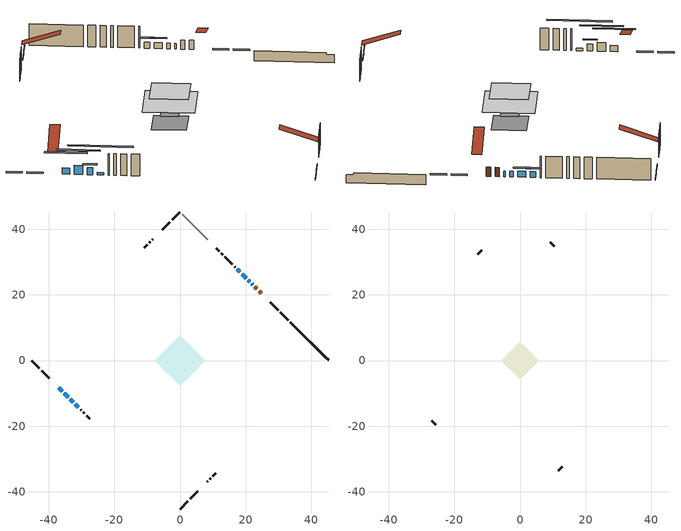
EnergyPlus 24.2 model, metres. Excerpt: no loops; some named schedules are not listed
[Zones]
conditioned space
 floor outside (Floor1 construction): -2.64,0 0,2.64 2.64,0 0,-2.64 z0.31
 floor adiabatic (AdiabaticFloorConstruction): -7.7,0 0,7.7 7.7,0 0,-7.7 z2.75
 floor foundation (Slab1 construction): -5.12,0 0,5.12 5.12,0 0,-5.12 z-1.98
 wall outside (RimJoist1 construction): 0,-45.24 2.39,-42.85 / -45.24,0 -42.85,-2.39 / 0,45.24 -2.39,42.85 / 32.92,12.33 30.53,14.72 z0.31:0.61
 wall outside (RimJoist2 construction): 3.05,-42.19 5.44,-39.8 / -42.19,-3.05 -39.8,-5.44 / -3.05,42.19 -5.44,39.8 / 29.87,15.37 27.48,17.76 z0.31:0.61
 wall outside (AdiabaticWallConstruction 1): 24.69,20.56 24.07,21.17 z0.31:2.34
 wall outside (AdiabaticWallConstruction): 22.18,23.06 21.9,23.34 / 21.24,24 20.77,24.47 z0.31:1.53; -37.01,-8.23 -35.92,-9.33 z0.31:1.68; -35.26,-9.98 -34.02,-11.22 z0.31:2.29; 20.12,25.12 18.91,26.33 / 18.26,26.98 17.45,27.79 z0.31:1.63; -33.36,-11.88 -32.55,-12.69 z0.31:1.86; -31.9,-13.34 -30.93,-14.31 z0.31:0.87
 wall outside (Wall1 construction): 8.23,-37.01 8.39,-36.86 / -30.27,-14.97 -30.12,-15.12 / -8.23,37.01 -8.39,36.86 / 16.79,28.45 16.64,28.6 z0.31:5.19
 wall outside (Wall3 construction): 9.04,-36.2 9.39,-35.85 / -29.46,-15.78 -29.11,-16.13 / -9.04,36.2 -9.39,35.85 / 12.95,32.29 12.6,32.64 z0.31:5.19
 wall outside (Wall4 construction): 10.05,-35.19 10.96,-34.29 / -28.45,-16.79 -27.55,-17.7 / -10.05,35.19 -10.96,34.29 / 11.95,33.3 11.04,34.2 z0.31:5.19
 wall foundation (FoundationWall1 construction): 33.57,11.67,-1.98 33.57,11.67,0.31 44.07,1.17,0.31 44.07,1.17,-0.15 45.24,0,-0.15 45.24,0,-1.98
 wall othersidecoefficients (AdiabaticWallConstruction 1): 23.41,21.83 22.83,22.41 z0.31:2.34
 wall othersidecoefficients (Wall2 construction): 15.98,29.26 13.61,31.63 z0.31:5.19
 wall adiabatic (Wall6 construction): 8.52,36.72 0.66,44.58 z0.31:5.19
 window (WindowConstruction 5): 22.18,23.07 21.9,23.34 z0.31:1.53
 window (WindowConstruction 6): 21.24,24 20.77,24.47 z0.31:1.53
 window (WindowConstruction): -37.01,-8.23 -35.92,-9.33 z0.31:1.68
 window (WindowConstruction 1): -35.26,-9.98 -34.02,-11.22 z0.31:2.29
 window (WindowConstruction 2): 20.12,25.13 18.91,26.33 z0.31:1.63
 window (WindowConstruction 3): 18.26,26.98 17.45,27.79 z0.31:1.63
 window (WindowConstruction 4): -33.36,-11.88 -32.55,-12.69 z0.31:1.86
 window (WindowConstruction 7): -31.9,-13.34 -30.93,-14.31 z0.31:0.87
 door (Door): 24.69,20.56 24.07,21.17 z0.31:2.34
 door inside (Door 1): 23.41,21.83 22.83,22.41 z0.31:2.34
 ceiling adiabatic (AdiabaticFloorConstruction): 0,-7.7 7.7,0 0,7.7 -7.7,0 z2.75
attic - vented
 floor to conditioned space (Floor2 construction Reversed): -5.76,0 0,5.76 5.76,0 0,-5.76 z5.19
 wall outside (Wall5 construction): 11.61,-33.63 12.82,-32.42 / -26.89,-18.35 -25.69,-19.56 / -11.61,33.63 -12.82,32.42 / 10.38,34.86 9.18,36.07 z0.31:5.19
 roof outside (Roof1 construction): 7.57,-37.67,5.19 1.97,-32.06,7.83 0.49,-33.54,7.83 6.1,-39.15,5.19; -37.67,-7.57,5.19 -32.06,-1.97,7.83 -33.54,-0.49,7.83 -39.15,-6.1,5.19; -7.57,37.67,5.19 -1.97,32.06,7.83 -0.49,33.54,7.83 -6.1,39.15,5.19; 25.34,19.9,5.19 19.74,14.29,7.83 21.21,12.81,7.83 26.82,18.42,5.19
shading: -33.33,-11.91 -39.6,-5.64 -40.03,-6.07 -33.76,-12.34 z5.34; -31.43,-13.81 -37.85,-7.39 -38.28,-7.82 -31.86,-14.24 z5.95; 18.27,26.97 20.76,24.48 21.19,24.91 18.7,27.4 z2.54; 16.8,28.44 18.9,26.34 19.33,26.77 17.24,28.87 z2.54; -31.91,-13.33 -34.01,-11.23 -34.44,-11.67 -32.34,-13.76 z2.77; -26.62,-18.63 -36.21,-9.03 -36.64,-9.46 -27.05,-19.06 z6.97
[Building]
Building 1: Terrain=Suburbs
[Site:Location]
Montreal Intl AP_QC: Latitude {deg}=45.47; Longitude {deg}=-73.74; Time Zone {hr}=-5; Elevation {m}=36; Keep Site Location Information=Yes
[Site:GroundTemperature:Shallow]
2.07863, -0.316383, -0.508184, 0.628371, 5.19101, 9.73239, 13.6695, 16.1636, 16.3755, 14.347, 10.5102, 6.10817
[Site:WaterMainsTemperature]
Calculation Method=Schedule; Temperature Schedule=mains temperature schedule
[Material] Roughness=Rough; Thermal Absorptance=0.9
Name | Thickness {m} | Conductivity {W/m-K} | Density {kg/m3} | Specific Heat {J/kg-K} | Solar Absorptance | Visible Absorptance
asphalt or fiberglass shingles | 0.00635 | 0.162714 | 1121.4 | 1465.45 | 0.4 | 0.4
ceiling loosefill ins | 0.169333 | 0.0480833 | 16.02 | 1046.75 | 0.7 | 0.7
ceiling stud and cavity | 0.1397 | 0.536051 | 65.682 | 1177.47 | 0.7 | 0.7
concrete 4.0 in. | 0.1016 | 1.803125 | 2242.8 | 837.4 | 0.7 | 0.7
concrete 8.0 in. | 0.2032 | 1.803125 | 2242.8 | 837.4 | 0.7 | 0.7
door material | 0.04445 | 0.0451087 | 512.64 | 1214.23 | 0.7 | 0.7
door material 1 | 0.04445 | 0.295421 | 512.64 | 1214.23 | 0.7 | 0.7
exterior vertical ins | 0.0457286 | 0.029427 | 32.04 | 1214.23 | 0.7 | 0.7
floor covering | 0.0127 | 0.0433444 | 54.468 | 1339.84 | 0.6 | 0.6
floor rigid ins; rim joist rigid ins; wall rigid ins | 0.051816 | 0.029427 | 32.04 | 1214.23 | 0.7 | 0.7
floor rigid ins 1; wall rigid ins 2 | 0.512978 | 0.029427 | 32.04 | 1214.23 | 0.7 | 0.7
floor stud and cavity | 0.1397 | 0.0945398 | 92.3553 | 1139.71 | 0.7 | 0.7
floor stud and cavity 1 | 0.1397 | 1.75129 | 37.0049 | 1207.88 | 0.7 | 0.7
furniture material conditioned space 1 | 0.1524 | 0.115458 | 640.8 | 1214.23 | 0.6 | 0.6
gypsum board | 0.0127 | 0.160291 | 801 | 837.4 | 0.6 | 0.6
gypsum board 1 | 0.0127 | 0.160291 | 801 | 837.4 | 0.7 | 0.7
osb sheathing 0.5 in. | 0.0127 | 0.115458 | 512.64 | 1214.23 | 0.7 | 0.7
osb sheathing 0.75 in. | 0.01905 | 0.115458 | 512.64 | 1214.23 | 0.7 | 0.7
osb sheathing 2.0 in. | 0.0508 | 0.115458 | 512.64 | 1214.23 | 0.7 | 0.7
rim joist stud and cavity | 0.0508 | 0.0407728 | 125.044 | 1163.47 | 0.6 | 0.6
rim joist stud and cavity 1 | 0.0508 | 0.0409464 | 125.044 | 1163.47 | 0.6 | 0.6
wall rigid ins 1 | 0.051816 | 0.029427 | 32.04 | 1214.23 | 0.4 | 0.4
wall stud and cavity | 0.1397 | 0.159636 | 139.0536 | 1170.24 | 0.7 | 0.7
wall stud and cavity 1 | 0.1397 | 0.171158 | 139.0536 | 1170.24 | 0.7 | 0.7
wall stud and cavity 2 | 0.1397 | 0.285397 | 139.0536 | 1170.24 | 0.7 | 0.7
wall stud and cavity 3 | 0.1397 | 0.243374 | 139.0536 | 1170.24 | 0.7 | 0.7
wall stud and cavity 4 | 0.0889 | 6.1454 | 50.32683 | 1063.81 | 0.6 | 0.6
wall stud and cavity 5 | 0.1397 | 0.18956 | 139.0536 | 1170.24 | 0.7 | 0.7
wall stud and cavity 6 | 0.0889 | 0.380278 | 52.3479 | 1209.89 | 0.7 | 0.7
wall stud and cavity 7 | 0.0889 | 0.391764 | 83.0341 | 1211.67 | 0.7 | 0.7
wood siding | 0.0254 | 0.102417 | 544.68 | 1172.36 | 0.4 | 0.4
wood siding 1 | 0.00254 | 0.102417 | 544.68 | 1172.36 | 0.4 | 0.4
wood siding 2; wood siding 3; wood siding 4 | 0.0254 | 0.102417 | 544.68 | 1172.36 | 0.7 | 0.7
[WindowMaterial:SimpleGlazingSystem]
Name | U-Factor {W/m2-K} | Solar Heat Gain Coefficient
WindowMaterial | 4.17503 | 0.68
WindowMaterial 1 | 2.86682 | 0.59
WindowMaterial 2 | 2.66185 | 0.63
WindowMaterial 3 | 2.662982 | 0.6
WindowMaterial 4 | 2.66241 | 0.61
WindowMaterial 5 | 2.88386 | 0.59
WindowMaterial 6 | 3.08997 | 0.45
WindowMaterial 7 | 5.05001 | 0.63
[Construction]
AdiabaticFloorConstruction: floor stud and cavity 1, floor rigid ins 1, osb sheathing 0.75 in., floor covering
AdiabaticWallConstruction: wood siding 3, wall rigid ins 2, wall stud and cavity 6, gypsum board
AdiabaticWallConstruction 1: wood siding 4, wall rigid ins 2, wall stud and cavity 6, gypsum board
Door: door material
Door 1: door material 1
Floor1 construction: floor stud and cavity, floor rigid ins, osb sheathing 0.75 in., floor covering
Floor2 construction Reversed: gypsum board, ceiling stud and cavity, ceiling loosefill ins
FoundationWall1 construction: concrete 8.0 in., gypsum board 1
furniture construction conditioned space 1: furniture material conditioned space 1
PartitionWallConstruction: gypsum board, wall stud and cavity 7, gypsum board
RimJoist1 construction: wood siding 2, rim joist rigid ins, osb sheathing 2.0 in., rim joist stud and cavity
RimJoist2 construction: wood siding 2, rim joist rigid ins, osb sheathing 2.0 in., rim joist stud and cavity 1
Roof1 construction: asphalt or fiberglass shingles
Slab1 construction: concrete 4.0 in.
Wall1 construction: wood siding, wall rigid ins, osb sheathing 0.5 in., wall stud and cavity, gypsum board
Wall2 construction: wall rigid ins 1, osb sheathing 0.5 in., wall stud and cavity 1, gypsum board
Wall3 construction: wood siding, wall rigid ins, osb sheathing 0.5 in., wall stud and cavity 2, gypsum board
Wall4 construction: wood siding, wall rigid ins, osb sheathing 0.5 in., wall stud and cavity 3, gypsum board
Wall5 construction: wood siding 1, wall stud and cavity 4
Wall6 construction: wall rigid ins 1, osb sheathing 0.5 in., wall stud and cavity 5, gypsum board
WindowConstruction: WindowMaterial
WindowConstruction 1: WindowMaterial 1
WindowConstruction 2: WindowMaterial 2
WindowConstruction 3: WindowMaterial 3
WindowConstruction 4: WindowMaterial 4
WindowConstruction 5: WindowMaterial 5
WindowConstruction 6: WindowMaterial 6
WindowConstruction 7: WindowMaterial 7
[Zone] Multiplier=1; Part of Total Floor Area=Yes
Name | Volume {m3}
attic - vented | 28.4395
conditioned space | 439.5
[Space]
Name | Zone | Volume {m3}
attic - vented 1 | attic - vented | 28.4395
conditioned space 1 | conditioned space | 439.5
[ZoneInfiltration:EffectiveLeakageArea]
infil attic - vented 1: Zone or Space=attic - vented 1; Schedule=Always On Discrete; Effective Air Leakage Area {cm2}=2651.2; Stack Coefficient=0.000522928; Wind Coefficient=1.54504e-05
[ZoneMixing]
whole house fan mix: Zone or Space=attic - vented; Schedule=Always On Continuous; Design Flow Rate Calculation Method=Flow/Zone; Design Flow Rate {m3/s}=0; Source Zone or Space=conditioned space
[SurfaceProperty:ExposedFoundationPerimeter]
Slab1: Exposed Perimeter Calculation Method=TotalExposedPerimeter; Total Exposed Perimeter {m}=16.502
[SurfaceProperty:OtherSideCoefficients]
other non-freezing space: Combined Convective/Radiative Film Coefficient {W/m2-K}=8.35; Constant Temperature Coefficient=1; External Dry-Bulb Temperature Coefficient=0; Ground Temperature Coefficient=0; Wind Speed Coefficient=0; Zone Air Temperature Coefficient=0; Constant Temperature Schedule=other non-freezing space; Previous Other Side Temperature Coefficient=0
[InternalMass] Zone or ZoneList=conditioned space; Space or SpaceList=conditioned space 1
Name | Construction | Surface Area {m2}
furniture mass conditioned space 1 | furniture construction conditioned space 1 | 73.952
partition wall mass | PartitionWallConstruction | 184.88
[Lights]
interior lighting: Zone or ZoneList or Space or SpaceList=conditioned space 1; Schedule=interior lighting schedule; Design Level Calculation Method=LightingLevel; Lighting Level {W}=343.2; Return Air Fraction=0; Fraction Radiant=0.6; Fraction Visible=0.2; Fraction Replaceable=1
[People]
occupants: Zone or ZoneList or Space or SpaceList=conditioned space 1; Number of People Schedule=occupants schedule; Number of People Calculation Method=People; Number of People=3; Fraction Radiant=0.314171; Sensible Heat Fraction=0.56303; Activity Level Schedule=occupants activity schedule; Carbon Dioxide Generation Rate {m3/s-W}=0; Enable ASHRAE 55 Comfort Warnings=No; Mean Radiant Temperature Calculation Type=EnclosureAveraged
[ElectricEquipment] Zone or ZoneList or Space or SpaceList=conditioned space 1; Design Level Calculation Method=EquipmentLevel
Name | Schedule | Design Level {W} | Fraction Latent | Fraction Radiant | Fraction Lost
clothes dryer | clothes dryer schedule | 140.772 | 0.015 | 0.081 | 0.85
clothes washer | clothes washer schedule | 32.1985 | 0.03 | 0.162 | 0.7
cooking range | cooking range schedule | 208.969 | 0.08 | 0.432 | 0.2
dishwasher | dishwasher schedule | 66.8632 | 0.3 | 0.18 | 0.4
fridge | fridge schedule | 72.9452 | 0 | 0.6 | 0
mech vent bath fan 0 | mech vent bath fan 0 schedule | 200 | 0 | 0 | 1
mech vent house fan | mech vent house fan schedule | 0 | 0 | 0 | 1
mech vent house fan cfis | mech vent house fan cfis schedule | 0 | 0 | 0 | 0
mech vent range fan 0 | mech vent range fan 0 schedule | 150 | 0 | 0 | 1
misc plug loads | misc plug loads schedule | 494.7 | 0.045 | 0.513 | 0.1
whole house fan | Always On Discrete | 0 | 0 | 0 | 1
[OtherEquipment] Zone or ZoneList or Space or SpaceList=conditioned space 1; Design Level Calculation Method=EquipmentLevel
Name | Fuel Type | Schedule | Design Level {W} | Fraction Latent | Fraction Radiant | Fraction Lost
clothes dryer 1 | Electricity | clothes dryer schedule | 0 | 0.015 | 0.081 | 0.85
cooking range 1 | Electricity | cooking range schedule | 0 | 0.08 | 0.432 | 0.2
general water use latent | None | general water use schedule | 59.3978 | 1 | 0 | 0
general water use sensible | None | general water use schedule | -58.539 | 0 | 0.6 | 0
mech vent house fan latent load | None | Always On Discrete | 0 | 1 | 0 | 0
mech vent house fan sensible load | None | Always On Discrete | 0 | 0 | 0 | 0
water heater energy adjustment1 | Electricity | Always On Discrete | 0.01 | 0 | 0 | 1
[ZoneInfiltration:DesignFlowRate] Zone or ZoneList or Space or SpaceList=conditioned space 1; Schedule=Always On Discrete; Design Flow Rate Calculation Method=Flow/Zone; Design Flow Rate {m3/s}=0
infil flow; natural vent flow; whole house fan flow
[Foundation:Kiva]
Foundation Kiva 1: Initial Indoor Air Temperature {C}=18; Wall Height Above Grade {m}=0.309982; Wall Depth Below Slab {m}=0.2032; Custom Block Material Name 1=exterior vertical ins; Custom Block Depth 1 {m}=2.28999; Custom Block X Position 1 {m}=0.2159; Custom Block Z Position 1 {m}=0
[Foundation:Kiva:Settings]
Soil Conductivity {W/m-K}=0.849921; Soil Density {kg/m3}=1842.3; Soil Specific Heat {J/kg-K}=418.7; Ground Solar Absorptivity=0.9; Ground Thermal Absorptivity=0.9; Ground Surface Roughness {m}=0.03; Far-Field Width {m}=40; Deep-Ground Boundary Condition=ZeroFlux; Deep-Ground Depth {m}=40; Minimum Cell Dimension {m}=0.2; Maximum Cell Growth Coefficient=3; Simulation Timestep=Timestep
[Exterior:Lights]
exterior lighting: Schedule=exterior lighting schedule; Design Level {W}=75.6
[Schedule:Constant]
Name | Hourly Value
Always On Continuous; mech vent house fan schedule; mech vent house fan cfis schedule; Always On Discrete | 1
other non-freezing space; fridge schedule | 0
occupants activity schedule | 117.228
[Schedule:Week:Daily]
interior lighting schedule Week Rule - Jan1-Jan27: interior lighting schedule day, interior lighting schedule day, interior lighting schedule day, interior lighting schedule day, interior lighting schedule day, interior lighting schedule day, interior lighting schedule day, interior lighting schedule default day, interior lighting schedule default day, interior lighting schedule default day, interior lighting schedule default day, interior lighting schedule default day
interior lighting schedule Week Rule - Jan28-Feb3: interior lighting schedule day, interior lighting schedule day, interior lighting schedule day, interior lighting schedule day, interior lighting schedule day 1, interior lighting schedule day 1, interior lighting schedule day 1, interior lighting schedule default day, interior lighting schedule default day, interior lighting schedule default day, interior lighting schedule default day, interior lighting schedule default day
interior lighting schedule Week Rule - Feb4-Feb24: interior lighting schedule day 1, interior lighting schedule day 1, interior lighting schedule day 1, interior lighting schedule day 1, interior lighting schedule day 1, interior lighting schedule day 1, interior lighting schedule day 1, interior lighting schedule default day, interior lighting schedule default day, interior lighting schedule default day, interior lighting schedule default day, interior lighting schedule default day
interior lighting schedule Week Rule - Feb25-Mar3: interior lighting schedule day 1, interior lighting schedule day 1, interior lighting schedule day 1, interior lighting schedule day 1, interior lighting schedule day 2, interior lighting schedule day 2, interior lighting schedule day 2, interior lighting schedule default day, interior lighting schedule default day, interior lighting schedule default day, interior lighting schedule default day, interior lighting schedule default day
interior lighting schedule Week Rule - Mar4-Mar31: interior lighting schedule day 2, interior lighting schedule day 2, interior lighting schedule day 2, interior lighting schedule day 2, interior lighting schedule day 2, interior lighting schedule day 2, interior lighting schedule day 2, interior lighting schedule default day, interior lighting schedule default day, interior lighting schedule default day, interior lighting schedule default day, interior lighting schedule default day
interior lighting schedule Week Rule - Apr1-Apr28: interior lighting schedule day 3, interior lighting schedule day 3, interior lighting schedule day 3, interior lighting schedule day 3, interior lighting schedule day 3, interior lighting schedule day 3, interior lighting schedule day 3, interior lighting schedule default day, interior lighting schedule default day, interior lighting schedule default day, interior lighting schedule default day, interior lighting schedule default day
interior lighting schedule Week Rule - Apr29-May5: interior lighting schedule day 3, interior lighting schedule day 3, interior lighting schedule day 4, interior lighting schedule day 4, interior lighting schedule day 4, interior lighting schedule day 4, interior lighting schedule day 4, interior lighting schedule default day, interior lighting schedule default day, interior lighting schedule default day, interior lighting schedule default day, interior lighting schedule default day
interior lighting schedule Week Rule - May6-May26: interior lighting schedule day 4, interior lighting schedule day 4, interior lighting schedule day 4, interior lighting schedule day 4, interior lighting schedule day 4, interior lighting schedule day 4, interior lighting schedule day 4, interior lighting schedule default day, interior lighting schedule default day, interior lighting schedule default day, interior lighting schedule default day, interior lighting schedule default day
interior lighting schedule Week Rule - May27-Jun2: interior lighting schedule day 4, interior lighting schedule day 4, interior lighting schedule day 4, interior lighting schedule day 4, interior lighting schedule day 4, interior lighting schedule day 5, interior lighting schedule day 5, interior lighting schedule default day, interior lighting schedule default day, interior lighting schedule default day, interior lighting schedule default day, interior lighting schedule default day
interior lighting schedule Week Rule - Jun3-Jun30: interior lighting schedule day 5, interior lighting schedule day 5, interior lighting schedule day 5, interior lighting schedule day 5, interior lighting schedule day 5, interior lighting schedule day 5, interior lighting schedule day 5, interior lighting schedule default day, interior lighting schedule default day, interior lighting schedule default day, interior lighting schedule default day, interior lighting schedule default day
interior lighting schedule Week Rule - Jul1-Jul28: interior lighting schedule day 6, interior lighting schedule day 6, interior lighting schedule day 6, interior lighting schedule day 6, interior lighting schedule day 6, interior lighting schedule day 6, interior lighting schedule day 6, interior lighting schedule default day, interior lighting schedule default day, interior lighting schedule default day, interior lighting schedule default day, interior lighting schedule default day
interior lighting schedule Week Rule - Jul29-Aug4: interior lighting schedule day 6, interior lighting schedule day 6, interior lighting schedule day 6, interior lighting schedule day 7, interior lighting schedule day 7, interior lighting schedule day 7, interior lighting schedule day 7, interior lighting schedule default day, interior lighting schedule default day, interior lighting schedule default day, interior lighting schedule default day, interior lighting schedule default day
interior lighting schedule Week Rule - Aug5-Aug25: interior lighting schedule day 7, interior lighting schedule day 7, interior lighting schedule day 7, interior lighting schedule day 7, interior lighting schedule day 7, interior lighting schedule day 7, interior lighting schedule day 7, interior lighting schedule default day, interior lighting schedule default day, interior lighting schedule default day, interior lighting schedule default day, interior lighting schedule default day
interior lighting schedule Week Rule - Aug26-Sep1: interior lighting schedule day 7, interior lighting schedule day 7, interior lighting schedule day 7, interior lighting schedule day 7, interior lighting schedule day 7, interior lighting schedule day 7, interior lighting schedule day 8, interior lighting schedule default day, interior lighting schedule default day, interior lighting schedule default day, interior lighting schedule default day, interior lighting schedule default day
interior lighting schedule Week Rule - Sep2-Sep29: interior lighting schedule day 8, interior lighting schedule day 8, interior lighting schedule day 8, interior lighting schedule day 8, interior lighting schedule day 8, interior lighting schedule day 8, interior lighting schedule day 8, interior lighting schedule default day, interior lighting schedule default day, interior lighting schedule default day, interior lighting schedule default day, interior lighting schedule default day
interior lighting schedule Week Rule - Sep30-Oct6: interior lighting schedule day 8, interior lighting schedule day 9, interior lighting schedule day 9, interior lighting schedule day 9, interior lighting schedule day 9, interior lighting schedule day 9, interior lighting schedule day 9, interior lighting schedule default day, interior lighting schedule default day, interior lighting schedule default day, interior lighting schedule default day, interior lighting schedule default day
interior lighting schedule Week Rule - Oct7-Oct27: interior lighting schedule day 9, interior lighting schedule day 9, interior lighting schedule day 9, interior lighting schedule day 9, interior lighting schedule day 9, interior lighting schedule day 9, interior lighting schedule day 9, interior lighting schedule default day, interior lighting schedule default day, interior lighting schedule default day, interior lighting schedule default day, interior lighting schedule default day
interior lighting schedule Week Rule - Oct28-Nov3: interior lighting schedule day 9, interior lighting schedule day 9, interior lighting schedule day 9, interior lighting schedule day 9, interior lighting schedule day 10, interior lighting schedule day 10, interior lighting schedule day 10, interior lighting schedule default day, interior lighting schedule default day, interior lighting schedule default day, interior lighting schedule default day, interior lighting schedule default day
interior lighting schedule Week Rule - Nov4-Nov24: interior lighting schedule day 10, interior lighting schedule day 10, interior lighting schedule day 10, interior lighting schedule day 10, interior lighting schedule day 10, interior lighting schedule day 10, interior lighting schedule day 10, interior lighting schedule default day, interior lighting schedule default day, interior lighting schedule default day, interior lighting schedule default day, interior lighting schedule default day
interior lighting schedule Week Rule - Nov25-Dec1: interior lighting schedule day 10, interior lighting schedule day 10, interior lighting schedule day 10, interior lighting schedule day 10, interior lighting schedule day 10, interior lighting schedule day 10, interior lighting schedule day 11, interior lighting schedule default day, interior lighting schedule default day, interior lighting schedule default day, interior lighting schedule default day, interior lighting schedule default day
interior lighting schedule Week Rule - Dec2-Dec31: interior lighting schedule day 11, interior lighting schedule day 11, interior lighting schedule day 11, interior lighting schedule day 11, interior lighting schedule day 11, interior lighting schedule day 11, interior lighting schedule day 11, interior lighting schedule default day, interior lighting schedule default day, interior lighting schedule default day, interior lighting schedule default day, interior lighting schedule default day
occupants schedule Week Rule - Jan1-Dec31: occupants schedule day, occupants schedule day, occupants schedule day, occupants schedule day, occupants schedule day, occupants schedule day, occupants schedule day, occupants schedule default day, occupants schedule default day, occupants schedule default day, occupants schedule default day, occupants schedule default day
clothes dryer schedule Week Rule - Jan1-Dec31: clothes dryer schedule day, clothes dryer schedule day, clothes dryer schedule day, clothes dryer schedule day, clothes dryer schedule day, clothes dryer schedule day, clothes dryer schedule day, clothes dryer schedule default day, clothes dryer schedule default day, clothes dryer schedule default day, clothes dryer schedule default day, clothes dryer schedule default day
clothes washer schedule Week Rule - Jan1-Dec31: clothes washer schedule day, clothes washer schedule day, clothes washer schedule day, clothes washer schedule day, clothes washer schedule day, clothes washer schedule day, clothes washer schedule day, clothes washer schedule default day, clothes washer schedule default day, clothes washer schedule default day, clothes washer schedule default day, clothes washer schedule default day
cooking range schedule Week Rule - Jan1-Dec31: cooking range schedule day, cooking range schedule day, cooking range schedule day, cooking range schedule day, cooking range schedule day, cooking range schedule day, cooking range schedule day, cooking range schedule default day, cooking range schedule default day, cooking range schedule default day, cooking range schedule default day, cooking range schedule default day
dishwasher schedule Week Rule - Jan1-Dec31: dishwasher schedule day, dishwasher schedule day, dishwasher schedule day, dishwasher schedule day, dishwasher schedule day, dishwasher schedule day, dishwasher schedule day, dishwasher schedule default day, dishwasher schedule default day, dishwasher schedule default day, dishwasher schedule default day, dishwasher schedule default day
mech vent bath fan 0 schedule Week Rule - Jan1-Dec31: mech vent bath fan 0 schedule day, mech vent bath fan 0 schedule day, mech vent bath fan 0 schedule day, mech vent bath fan 0 schedule day, mech vent bath fan 0 schedule day, mech vent bath fan 0 schedule day, mech vent bath fan 0 schedule day, mech vent bath fan 0 schedule default day, mech vent bath fan 0 schedule default day, mech vent bath fan 0 schedule default day, mech vent bath fan 0 schedule default day, mech vent bath fan 0 schedule default day
mech vent range fan 0 schedule Week Rule - Jan1-Dec31: mech vent range fan 0 schedule day, mech vent range fan 0 schedule day, mech vent range fan 0 schedule day, mech vent range fan 0 schedule day, mech vent range fan 0 schedule day, mech vent range fan 0 schedule day, mech vent range fan 0 schedule day, mech vent range fan 0 schedule default day, mech vent range fan 0 schedule default day, mech vent range fan 0 schedule default day, mech vent range fan 0 schedule default day, mech vent range fan 0 schedule default day
misc plug loads schedule Week Rule - Jan1-Dec31: misc plug loads schedule day, misc plug loads schedule day, misc plug loads schedule day, misc plug loads schedule day, misc plug loads schedule day, misc plug loads schedule day, misc plug loads schedule day, misc plug loads schedule default day, misc plug loads schedule default day, misc plug loads schedule default day, misc plug loads schedule default day, misc plug loads schedule default day
general water use schedule Week Rule - Jan1-Dec31: general water use schedule day, general water use schedule day, general water use schedule day, general water use schedule day, general water use schedule day, general water use schedule day, general water use schedule day, general water use schedule default day, general water use schedule default day, general water use schedule default day, general water use schedule default day, general water use schedule default day
exterior lighting schedule Week Rule - Jan1-Jan27: exterior lighting schedule day, exterior lighting schedule day, exterior lighting schedule day, exterior lighting schedule day, exterior lighting schedule day, exterior lighting schedule day, exterior lighting schedule day, exterior lighting schedule default day, exterior lighting schedule default day, exterior lighting schedule default day, exterior lighting schedule default day, exterior lighting schedule default day
exterior lighting schedule Week Rule - Jan28-Feb3: exterior lighting schedule day, exterior lighting schedule day, exterior lighting schedule day, exterior lighting schedule day, exterior lighting schedule day 1, exterior lighting schedule day 1, exterior lighting schedule day 1, exterior lighting schedule default day, exterior lighting schedule default day, exterior lighting schedule default day, exterior lighting schedule default day, exterior lighting schedule default day
exterior lighting schedule Week Rule - Feb4-Feb24: exterior lighting schedule day 1, exterior lighting schedule day 1, exterior lighting schedule day 1, exterior lighting schedule day 1, exterior lighting schedule day 1, exterior lighting schedule day 1, exterior lighting schedule day 1, exterior lighting schedule default day, exterior lighting schedule default day, exterior lighting schedule default day, exterior lighting schedule default day, exterior lighting schedule default day
exterior lighting schedule Week Rule - Feb25-Mar3: exterior lighting schedule day 1, exterior lighting schedule day 1, exterior lighting schedule day 1, exterior lighting schedule day 1, exterior lighting schedule day 2, exterior lighting schedule day 2, exterior lighting schedule day 2, exterior lighting schedule default day, exterior lighting schedule default day, exterior lighting schedule default day, exterior lighting schedule default day, exterior lighting schedule default day
exterior lighting schedule Week Rule - Mar4-Mar31: exterior lighting schedule day 2, exterior lighting schedule day 2, exterior lighting schedule day 2, exterior lighting schedule day 2, exterior lighting schedule day 2, exterior lighting schedule day 2, exterior lighting schedule day 2, exterior lighting schedule default day, exterior lighting schedule default day, exterior lighting schedule default day, exterior lighting schedule default day, exterior lighting schedule default day
exterior lighting schedule Week Rule - Apr1-Apr28: exterior lighting schedule day 3, exterior lighting schedule day 3, exterior lighting schedule day 3, exterior lighting schedule day 3, exterior lighting schedule day 3, exterior lighting schedule day 3, exterior lighting schedule day 3, exterior lighting schedule default day, exterior lighting schedule default day, exterior lighting schedule default day, exterior lighting schedule default day, exterior lighting schedule default day
exterior lighting schedule Week Rule - Apr29-May5: exterior lighting schedule day 3, exterior lighting schedule day 3, exterior lighting schedule day 4, exterior lighting schedule day 4, exterior lighting schedule day 4, exterior lighting schedule day 4, exterior lighting schedule day 4, exterior lighting schedule default day, exterior lighting schedule default day, exterior lighting schedule default day, exterior lighting schedule default day, exterior lighting schedule default day
exterior lighting schedule Week Rule - May6-May26: exterior lighting schedule day 4, exterior lighting schedule day 4, exterior lighting schedule day 4, exterior lighting schedule day 4, exterior lighting schedule day 4, exterior lighting schedule day 4, exterior lighting schedule day 4, exterior lighting schedule default day, exterior lighting schedule default day, exterior lighting schedule default day, exterior lighting schedule default day, exterior lighting schedule default day
exterior lighting schedule Week Rule - May27-Jun2: exterior lighting schedule day 4, exterior lighting schedule day 4, exterior lighting schedule day 4, exterior lighting schedule day 4, exterior lighting schedule day 4, exterior lighting schedule day 5, exterior lighting schedule day 5, exterior lighting schedule default day, exterior lighting schedule default day, exterior lighting schedule default day, exterior lighting schedule default day, exterior lighting schedule default day
exterior lighting schedule Week Rule - Jun3-Jun30: exterior lighting schedule day 5, exterior lighting schedule day 5, exterior lighting schedule day 5, exterior lighting schedule day 5, exterior lighting schedule day 5, exterior lighting schedule day 5, exterior lighting schedule day 5, exterior lighting schedule default day, exterior lighting schedule default day, exterior lighting schedule default day, exterior lighting schedule default day, exterior lighting schedule default day
exterior lighting schedule Week Rule - Jul1-Jul28: exterior lighting schedule day 6, exterior lighting schedule day 6, exterior lighting schedule day 6, exterior lighting schedule day 6, exterior lighting schedule day 6, exterior lighting schedule day 6, exterior lighting schedule day 6, exterior lighting schedule default day, exterior lighting schedule default day, exterior lighting schedule default day, exterior lighting schedule default day, exterior lighting schedule default day
exterior lighting schedule Week Rule - Jul29-Aug4: exterior lighting schedule day 6, exterior lighting schedule day 6, exterior lighting schedule day 6, exterior lighting schedule day 7, exterior lighting schedule day 7, exterior lighting schedule day 7, exterior lighting schedule day 7, exterior lighting schedule default day, exterior lighting schedule default day, exterior lighting schedule default day, exterior lighting schedule default day, exterior lighting schedule default day
exterior lighting schedule Week Rule - Aug5-Aug25: exterior lighting schedule day 7, exterior lighting schedule day 7, exterior lighting schedule day 7, exterior lighting schedule day 7, exterior lighting schedule day 7, exterior lighting schedule day 7, exterior lighting schedule day 7, exterior lighting schedule default day, exterior lighting schedule default day, exterior lighting schedule default day, exterior lighting schedule default day, exterior lighting schedule default day
exterior lighting schedule Week Rule - Aug26-Sep1: exterior lighting schedule day 7, exterior lighting schedule day 7, exterior lighting schedule day 7, exterior lighting schedule day 7, exterior lighting schedule day 7, exterior lighting schedule day 7, exterior lighting schedule day 8, exterior lighting schedule default day, exterior lighting schedule default day, exterior lighting schedule default day, exterior lighting schedule default day, exterior lighting schedule default day
exterior lighting schedule Week Rule - Sep2-Sep29: exterior lighting schedule day 8, exterior lighting schedule day 8, exterior lighting schedule day 8, exterior lighting schedule day 8, exterior lighting schedule day 8, exterior lighting schedule day 8, exterior lighting schedule day 8, exterior lighting schedule default day, exterior lighting schedule default day, exterior lighting schedule default day, exterior lighting schedule default day, exterior lighting schedule default day
[Schedule:Year]
interior lighting schedule: interior lighting schedule Week Rule - Jan1-Jan27, 1, 1, 1, 27, interior lighting schedule Week Rule - Jan28-Feb3, 1, 28, 2, 3, interior lighting schedule Week Rule - Feb4-Feb24, 2, 4, 2, 24, interior lighting schedule Week Rule - Feb25-Mar3, 2, 25, 3, 3, interior lighting schedule Week Rule - Mar4-Mar31, 3, 4, 3, 31, interior lighting schedule Week Rule - Apr1-Apr28, 4, 1, 4, 28, interior lighting schedule Week Rule - Apr29-May5, 4, 29, 5, 5, interior lighting schedule Week Rule - May6-May26, 5, 6, 5, 26, interior lighting schedule Week Rule - May27-Jun2, 5, 27, 6, 2, interior lighting schedule Week Rule - Jun3-Jun30, 6, 3, 6, 30, interior lighting schedule Week Rule - Jul1-Jul28, 7, 1, 7, 28, interior lighting schedule Week Rule - Jul29-Aug4, 7, 29, 8, 4, interior lighting schedule Week Rule - Aug5-Aug25, 8, 5, 8, 25, interior lighting schedule Week Rule - Aug26-Sep1, 8, 26, 9, 1, interior lighting schedule Week Rule - Sep2-Sep29, 9, 2, 9, 29, interior lighting schedule Week Rule - Sep30-Oct6, 9, 30, 10, 6, interior lighting schedule Week Rule - Oct7-Oct27, 10, 7, 10, 27, interior lighting schedule Week Rule - Oct28-Nov3, 10, 28, 11, 3, interior lighting schedule Week Rule - Nov4-Nov24, 11, 4, 11, 24, interior lighting schedule Week Rule - Nov25-Dec1, 11, 25, 12, 1, interior lighting schedule Week Rule - Dec2-Dec31, 12, 2, 12, 31
occupants schedule: occupants schedule Week Rule - Jan1-Dec31, 1, 1, 12, 31
clothes dryer schedule: clothes dryer schedule Week Rule - Jan1-Dec31, 1, 1, 12, 31
clothes washer schedule: clothes washer schedule Week Rule - Jan1-Dec31, 1, 1, 12, 31
cooking range schedule: cooking range schedule Week Rule - Jan1-Dec31, 1, 1, 12, 31
dishwasher schedule: dishwasher schedule Week Rule - Jan1-Dec31, 1, 1, 12, 31
mech vent bath fan 0 schedule: mech vent bath fan 0 schedule Week Rule - Jan1-Dec31, 1, 1, 12, 31
mech vent range fan 0 schedule: mech vent range fan 0 schedule Week Rule - Jan1-Dec31, 1, 1, 12, 31
misc plug loads schedule: misc plug loads schedule Week Rule - Jan1-Dec31, 1, 1, 12, 31
general water use schedule: general water use schedule Week Rule - Jan1-Dec31, 1, 1, 12, 31
exterior lighting schedule: exterior lighting schedule Week Rule - Jan1-Jan27, 1, 1, 1, 27, exterior lighting schedule Week Rule - Jan28-Feb3, 1, 28, 2, 3, exterior lighting schedule Week Rule - Feb4-Feb24, 2, 4, 2, 24, exterior lighting schedule Week Rule - Feb25-Mar3, 2, 25, 3, 3, exterior lighting schedule Week Rule - Mar4-Mar31, 3, 4, 3, 31, exterior lighting schedule Week Rule - Apr1-Apr28, 4, 1, 4, 28, exterior lighting schedule Week Rule - Apr29-May5, 4, 29, 5, 5, exterior lighting schedule Week Rule - May6-May26, 5, 6, 5, 26, exterior lighting schedule Week Rule - May27-Jun2, 5, 27, 6, 2, exterior lighting schedule Week Rule - Jun3-Jun30, 6, 3, 6, 30, exterior lighting schedule Week Rule - Jul1-Jul28, 7, 1, 7, 28, exterior lighting schedule Week Rule - Jul29-Aug4, 7, 29, 8, 4, exterior lighting schedule Week Rule - Aug5-Aug25, 8, 5, 8, 25, exterior lighting schedule Week Rule - Aug26-Sep1, 8, 26, 9, 1, exterior lighting schedule Week Rule - Sep2-Sep29, 9, 2, 9, 29, exterior lighting schedule Week Rule - Sep30-Oct6, 9, 30, 10, 6, exterior lighting schedule Week Rule - Oct7-Oct27, 10, 7, 10, 27, exterior lighting schedule Week Rule - Oct28-Nov3, 10, 28, 11, 3, exterior lighting schedule Week Rule - Nov4-Nov24, 11, 4, 11, 24, exterior lighting schedule Week Rule - Nov25-Dec1, 11, 25, 12, 1, exterior lighting schedule Week Rule - Dec2-Dec31, 12, 2, 12, 31
[Schedule:Compact]
mains temperature schedule: Through: 01/01, For: AllDays, Until: 24:00, 6.56833, Through: 01/02, For: AllDays, Until: 24:00, 6.48722, Through: 01/03, For: AllDays, Until: 24:00, 6.40722, Through: 01/04, For: AllDays, Until: 24:00, 6.32889, Through: 01/05, For: AllDays, Until: 24:00, 6.25167, Through: 01/06, For: AllDays, Until: 24:00, 6.17611, Through: 01/07, For: AllDays, Until: 24:00, 6.10222, Through: 01/08, For: AllDays, Until: 24:00, 6.02944, Through: 01/09, For: AllDays, Until: 24:00, 5.95833, Through: 01/10, For: AllDays, Until: 24:00, 5.88889, Through: 01/11, For: AllDays, Until: 24:00, 5.82056, Through: 01/12, For: AllDays, Until: 24:00, 5.75444, Through: 01/13, For: AllDays, Until: 24:00, 5.68944, Through: 01/14, For: AllDays, Until: 24:00, 5.62611, Through: 01/15, For: AllDays, Until: 24:00, 5.56444, Through: 01/16, For: AllDays, Until: 24:00, 5.50444, Through: 01/17, For: AllDays, Until: 24:00, 5.44611, Through: 01/18, For: AllDays, Until: 24:00, 5.38944, Through: 01/19, For: AllDays, Until: 24:00, 5.33389, Through: 01/20, For: AllDays, Until: 24:00, 5.28111, Through: 01/21, For: AllDays, Until: 24:00, 5.22944, Through: 01/22, For: AllDays, Until: 24:00, 5.17944, Through: 01/23, For: AllDays, Until: 24:00, 5.13111, Through: 01/24, For: AllDays, Until: 24:00, 5.085, Through: 01/25, For: AllDays, Until: 24:00, 5.04056, Through: 01/26, For: AllDays, Until: 24:00, 4.99778, Through: 01/27, For: AllDays, Until: 24:00, 4.95667, Through: 01/28, For: AllDays, Until: 24:00, 4.91778, Through: 01/29, For: AllDays, Until: 24:00, 4.88056, Through: 01/30, For: AllDays, Until: 24:00, 4.845, Through: 01/31, For: AllDays, Until: 24:00, 4.81167, Through: 02/01, For: AllDays, Until: 24:00, 4.77944, Through: 02/02, For: AllDays, Until: 24:00, 4.75, Through: 02/03, For: AllDays, Until: 24:00, 4.72167, Through: 02/04, For: AllDays, Until: 24:00, 4.69611, Through: 02/05, For: AllDays, Until: 24:00, 4.67167, Through: 02/06, For: AllDays, Until: 24:00, 4.64944, Through: 02/07, For: AllDays, Until: 24:00, 4.62889, Through: 02/08, For: AllDays, Until: 24:00, 4.61056, Through: 02/09, For: AllDays, Until: 24:00, 4.59389, Through: 02/10, For: AllDays, Until: 24:00, 4.57944, Through: 02/11, For: AllDays, Until: 24:00, 4.56667, Through: 02/12, For: AllDays, Until: 24:00, 4.55611, Through: 02/13, For: AllDays, Until: 24:00, 4.54722, Through: 02/14, For: AllDays, Until: 24:00, 4.54056, Through: 02/15, For: AllDays, Until: 24:00, 4.53556, Through: 02/16, For: AllDays, Until: 24:00, 4.53278, Through: 02/17, For: AllDays, Until: 24:00, 4.53167, Through: 02/18, For: AllDays, Until: 24:00, 4.53278, Through: 02/19, For: AllDays, Until: 24:00, 4.53556, Through: 02/20, For: AllDays, Until: 24:00, 4.54056, Through: 02/21, For: AllDays, Until: 24:00, 4.54722, Through: 02/22, For: AllDays, Until: 24:00, 4.55611, Through: 02/23, For: AllDays, Until: 24:00, 4.56667, Through: 02/24, For: AllDays, Until: 24:00, 4.57944, Through: 02/25, For: AllDays, Until: 24:00, 4.59389, Through: 02/26, For: AllDays, Until: 24:00, 4.61056, Through: 02/27, For: AllDays, Until: 24:00, 4.62889, Through: 02/28, For: AllDays, Until: 24:00, 4.64889, Through: 03/01, For: AllDays, Until: 24:00, 4.67111, Through: 03/02, For: AllDays, Until: 24:00, 4.69556, Through: 03/03, For: AllDays, Until: 24:00, 4.72167, Through: 03/04, For: AllDays, Until: 24:00, 4.74944, Through: 03/05, For: AllDays, Until: 24:00, 4.77944, Through: 03/06, For: AllDays, Until: 24:00, 4.81111, Through: 03/07, For: AllDays, Until: 24:00, 4.84444, Through: 03/08, For: AllDays, Until: 24:00, 4.88, Through: 03/09, For: AllDays, Until: 24:00, 4.91722, Through: 03/10, For: AllDays, Until: 24:00, 4.95611, Through: 03/11, For: AllDays, Until: 24:00, 4.99722, Through: 03/12, For: AllDays, Until: 24:00, 5.04, Through: 03/13, For: AllDays, Until: 24:00, 5.08444, Through: 03/14, For: AllDays, Until: 24:00, 5.13056, Through: 03/15, For: AllDays, Until: 24:00, 5.17889, Through: 03/16, For: AllDays, Until: 24:00, 5.22833, Through: 03/17, For: AllDays, Until: 24:00, 5.28, Through: 03/18, For: AllDays, Until: 24:00, 5.33333, Through: 03/19, For: AllDays, Until: 24:00, 5.38833, Through: 03/20, For: AllDays, Until: 24:00, 5.445, Through: 03/21, For: AllDays, Until: 24:00, 5.50333, Through: 03/22, For: AllDays, Until: 24:00, 5.56333, Through: 03/23, For: AllDays, Until: 24:00, 5.625, Through: 03/24, For: AllDays, Until: 24:00, 5.68833, Through: 03/25, For: AllDays, Until: 24:00, 5.75333, Through: 03/26, For: AllDays, Until: 24:00, 5.81944, Through: 03/27, For: AllDays, Until: 24:00, 5.88778, Through: 03/28, For: AllDays, Until: 24:00, 5.95722, Through: 03/29, For: AllDays, Until: 24:00, 6.02833, Through: 03/30, For: AllDays, Until: 24:00, 6.10111, Through: 03/31, For: AllDays, Until: 24:00, 6.175, Through: 04/01, For: AllDays, Until: 24:00, 6.25056, Through: 04/02, For: AllDays, Until: 24:00, 6.32778, Through: 04/03, For: AllDays, Until: 24:00, 6.40611, Through: 04/04, For: AllDays, Until: 24:00, 6.48556, Through: 04/05, For: AllDays, Until: 24:00, 6.56722, Through: 04/06, For: AllDays, Until: 24:00, 6.64944, Through: 04/07, For: AllDays, Until: 24:00, 6.73333, Through: 04/08, For: AllDays, Until: 24:00, 6.81833, Through: 04/09, For: AllDays, Until: 24:00, 6.905, Through: 04/10, For: AllDays, Until: 24:00, 6.99278, Through: 04/11, For: AllDays, Until: 24:00, 7.08111, Through: 04/12, For: AllDays, Until: 24:00, 7.17167, Through: 04/13, For: AllDays, Until: 24:00, 7.26278, Through: 04/14, For: AllDays, Until: 24:00, 7.355, Through: 04/15, For: AllDays, Until: 24:00, 7.44833, Through: 04/16, For: AllDays, Until: 24:00, 7.54278, Through: 04/17, For: AllDays, Until: 24:00, 7.63889, Through: 04/18, For: AllDays, Until: 24:00, 7.735, Through: 04/19, For: AllDays, Until: 24:00, 7.83278, Through: 04/20, For: AllDays, Until: 24:00, 7.93167, Through: 04/21, For: AllDays, Until: 24:00, 8.03111, Through: 04/22, For: AllDays, Until: 24:00, 8.13167, Through: 04/23, For: AllDays, Until: 24:00, 8.23278, Through: 04/24, For: AllDays, Until: 24:00, 8.335, Through: 04/25, For: AllDays, Until: 24:00, 8.43778, Through: 04/26, For: AllDays, Until: 24:00, 8.54167, Through: 04/27, For: AllDays, Until: 24:00, 8.64611, Through: 04/28, For: AllDays, Until: 24:00, 8.75167, Through: 04/29, For: AllDays, Until: 24:00, 8.85778, Through: 04/30, For: AllDays, Until: 24:00, 8.96444, Through: 05/01, For: AllDays, Until: 24:00, 9.07167, Through: 05/02, For: AllDays, Until: 24:00, 9.17944, Through: 05/03, For: AllDays, Until: 24:00, 9.28778, Through: 05/04, For: AllDays, Until: 24:00, 9.39667, Through: 05/05, For: AllDays, Until: 24:00, 9.50667, Through: 05/06, For: AllDays, Until: 24:00, 9.61667, Through: 05/07, For: AllDays, Until: 24:00, 9.72667, Through: 05/08, For: AllDays, Until: 24:00, 9.83778, Through: 05/09, For: AllDays, Until: 24:00, 9.94889, Through: 05/10, For: AllDays, Until: 24:00, 10.0606, Through: 05/11, For: AllDays, Until: 24:00, 10.1722, Through: 05/12, For: AllDays, Until: 24:00, 10.2844, Through: 05/13, For: AllDays, Until: 24:00, 10.3967, Through: 05/14, For: AllDays, Until: 24:00, 10.5094, Through: 05/15, For: AllDays, Until: 24:00, 10.6222, Through: 05/16, For: AllDays, Until: 24:00, 10.735, Through: 05/17, For: AllDays, Until: 24:00, 10.8478, Through: 05/18, For: AllDays, Until: 24:00, 10.9611, Through: 05/19, For: AllDays, Until: 24:00, 11.0744, Through: 05/20, For: AllDays, Until: 24:00, 11.1872, Through: 05/21, For: AllDays, Until: 24:00, 11.3006, Through: 05/22, For: AllDays, Until: 24:00, 11.4133, Through: 05/23, For: AllDays, Until: 24:00, 11.5267, Through: 05/24, For: AllDays, Until: 24:00, 11.6394, Through: 05/25, For: AllDays, Until: 24:00, 11.7522, Through: 05/26, For: AllDays, Until: 24:00, 11.8644, Through: 05/27, For: AllDays, Until: 24:00, 11.9767, Through: 05/28, For: AllDays, Until: 24:00, 12.0889, Through: 05/29, For: AllDays, Until: 24:00, 12.2006, Through: 05/30, For: AllDays, Until: 24:00, 12.3122, Through: 05/31, For: AllDays, Until: 24:00, 12.4228, Through: 06/01, For: AllDays, Until: 24:00, 12.5339, Through: 06/02, For: AllDays, Until: 24:00, 12.6439, Through: 06/03, For: AllDays, Until: 24:00, 12.7539, Through: 06/04, For: AllDays, Until: 24:00, 12.8628, Through: 06/05, For: AllDays, Until: 24:00, 12.9717, Through: 06/06, For: AllDays, Until: 24:00, 13.08, Through: 06/07, For: AllDays, Until: 24:00, 13.1878, Through: 06/08, For: AllDays, Until: 24:00, 13.2944, Through: 06/09, For: AllDays, Until: 24:00, 13.4011, Through: 06/10, For: AllDays, Until: 24:00, 13.5067, Through: 06/11, For: AllDays, Until: 24:00, 13.6117, Through: 06/12, For: AllDays, Until: 24:00, 13.7156, Through: 06/13, For: AllDays, Until: 24:00, 13.8194, Through: 06/14, For: AllDays, Until: 24:00, 13.9222, Through: 06/15, For: AllDays, Until: 24:00, 14.0239, Through: 06/16, For: AllDays, Until: 24:00, 14.125, Through: 06/17, For: AllDays, Until: 24:00, 14.225, Through: 06/18, For: AllDays, Until: 24:00, 14.3239, Through: 06/19, For: AllDays, Until: 24:00, 14.4222, Through: 06/20, For: AllDays, Until: 24:00, 14.5194, Through: 06/21, For: AllDays, Until: 24:00, 14.6156, Through: 06/22, For: AllDays, Until: 24:00, 14.7106, Through: 06/23, For: AllDays, Until: 24:00, 14.805, Through: 06/24, For: AllDays, Until: 24:00, 14.8978, Through: 06/25, For: AllDays, Until: 24:00, 14.9894, Through: 06/26, For: AllDays, Until: 24:00, 15.0806, Through: 06/27, For: AllDays, Until: 24:00, 15.17, Through: 06/28, For: AllDays, Until: 24:00, 15.2583, Through: 06/29, For: AllDays, Until: 24:00, 15.3456, Through: 06/30, For: AllDays, Until: 24:00, 15.4311, Through: 07/01, For: AllDays, Until: 24:00, 15.5161, Through: 07/02, For: AllDays, Until: 24:00, 15.5989, Through: 07/03, For: AllDays, Until: 24:00, 15.6811, Through: 07/04, For: AllDays, Until: 24:00, 15.7617, Through: 07/05, For: AllDays, Until: 24:00, 15.8411, Through: 07/06, For: AllDays, Until: 24:00, 15.9189, Through: 07/07, For: AllDays, Until: 24:00, 15.995, Through: 07/08, For: AllDays, Until: 24:00, 16.07, Through: 07/09, For: AllDays, Until: 24:00, 16.1433, Through: 07/10, For: AllDays, Until: 24:00, 16.2156, Through: 07/11, For: AllDays, Until: 24:00, 16.2861, Through: 07/12, For: AllDays, Until: 24:00, 16.355, Through: 07/13, For: AllDays, Until: 24:00, 16.4222, Through: 07/14, For: AllDays, Until: 24:00, 16.4878, Through: 07/15, For: AllDays, Until: 24:00, 16.5522, Through: 07/16, For: AllDays, Until: 24:00, 16.615, Through: 07/17, For: AllDays, Until: 24:00, 16.6756, Through: 07/18, For: AllDays, Until: 24:00, 16.735, Through: 07/19, For: AllDays, Until: 24:00, 16.7928, Through: 07/20, For: AllDays, Until: 24:00, 16.8489, Through: 07/21, For: AllDays, Until: 24:00, 16.9028, Through: 07/22, For: AllDays, Until: 24:00, 16.9556, Through: 07/23, For: AllDays, Until: 24:00, 17.0061, Through: 07/24, For: AllDays, Until: 24:00, 17.0556, Through: 07/25, For: AllDays, Until: 24:00, 17.1028, Through: 07/26, For: AllDays, Until: 24:00, 17.1483, Through: 07/27, For: AllDays, Until: 24:00, 17.1917, Through: 07/28, For: AllDays, Until: 24:00, 17.2339, Through: 07/29, For: AllDays, Until: 24:00, 17.2739, Through: 07/30, For: AllDays, Until: 24:00, 17.3122, Through: 07/31, For: AllDays, Until: 24:00, 17.3489, Through: 08/01, For: AllDays, Until: 24:00, 17.3833, Through: 08/02, For: AllDays, Until: 24:00, 17.4161, Through: 08/03, For: AllDays, Until: 24:00, 17.4467, Through: 08/04, For: AllDays, Until: 24:00, 17.4761, Through: 08/05, For: AllDays, Until: 24:00, 17.5028, Through: 08/06, For: AllDays, Until: 24:00, 17.5283, Through: 08/07, For: AllDays, Until: 24:00, 17.5517, Through: 08/08, For: AllDays, Until: 24:00, 17.5728, Through: 08/09, For: AllDays, Until: 24:00, 17.5922, Through: 08/10, For: AllDays, Until: 24:00, 17.61, Through: 08/11, For: AllDays, Until: 24:00, 17.6256, Through: 08/12, For: AllDays, Until: 24:00, 17.6394, Through: 08/13, For: AllDays, Until: 24:00, 17.6511, Through: 08/14, For: AllDays, Until: 24:00, 17.6611, Through: 08/15, For: AllDays, Until: 24:00, 17.6689, Through: 08/16, For: AllDays, Until: 24:00, 17.675, Through: 08/17, For: AllDays, Until: 24:00, 17.6789, Through: 08/18, For: AllDays, Until: 24:00, 17.6811, Through: 08/19, For: AllDays, Until: 24:00, 17.6811, Through: 08/20, For: AllDays, Until: 24:00, 17.6794, Through: 08/21, For: AllDays, Until: 24:00, 17.6756, Through: 08/22, For: AllDays, Until: 24:00, 17.67, Through: 08/23, For: AllDays, Until: 24:00, 17.6622, Through: 08/24, For: AllDays, Until: 24:00, 17.6528, Through: 08/25, For: AllDays, Until: 24:00, 17.6411, Through: 08/26, For: AllDays, Until: 24:00, 17.6278, Through: 08/27, For: AllDays, Until: 24:00, 17.6122, Through: 08/28, For: AllDays, Until: 24:00, 17.595, Through: 08/29, For: AllDays, Until: 24:00, 17.5756, Through: 08/30, For: AllDays, Until: 24:00, 17.5544, Through: 08/31, For: AllDays, Until: 24:00, 17.5311, Through: 09/01, For: AllDays, Until: 24:00, 17.5061, Through: 09/02, For: AllDays, Until: 24:00, 17.4794, Through: 09/03, For: AllDays, Until: 24:00, 17.4506, Through: 09/04, For: AllDays, Until: 24:00, 17.42, Through: 09/05, For: AllDays, Until: 24:00, 17.3878, Through: 09/06, For: AllDays, Until: 24:00, 17.3533, Through: 09/07, For: AllDays, Until: 24:00, 17.3172, Through: 09/08, For: AllDays, Until: 24:00, 17.2789, Through: 09/09, For: AllDays, Until: 24:00, 17.2389, Through: 09/10, For: AllDays, Until: 24:00, 17.1972, Through: 09/11, For: AllDays, Until: 24:00, 17.1539, Through: 09/12, For: AllDays, Until: 24:00, 17.1083, Through: 09/13, For: AllDays, Until: 24:00, 17.0617, Through: 09/14, For: AllDays, Until: 24:00, 17.0128, Through: 09/15, For: AllDays, Until: 24:00, 16.9622, Through: 09/16, For: AllDays, Until: 24:00, 16.9094, Through: 09/17, For: AllDays, Until: 24:00, 16.8556, Through: 09/18, For: AllDays, Until: 24:00, 16.8, Through: 09/19, For: AllDays, Until: 24:00, 16.7422, Through: 09/20, For: AllDays, Until: 24:00, 16.6833, Through: 09/21, For: AllDays, Until: 24:00, 16.6228, Through: 09/22, For: AllDays, Until: 24:00, 16.56, Through: 09/23, For: AllDays, Until: 24:00, 16.4961, Through: 09/24, For: AllDays, Until: 24:00, 16.4306, Through: 09/25, For: AllDays, Until: 24:00, 16.3633, Through: 09/26, For: AllDays, Until: 24:00, 16.295, Through: 09/27, For: AllDays, Until: 24:00, 16.2244, Through: 09/28, For: AllDays, Until: 24:00, 16.1528, Through: 09/29, For: AllDays, Until: 24:00, 16.0794, Through: 09/30, For: AllDays, Until: 24:00, 16.0044, Through: 10/01, For: AllDays, Until: 24:00, 15.9283, Through: 10/02, For: AllDays, Until: 24:00, 15.8511, Through: 10/03, For: AllDays, Until: 24:00, 15.7717, Through: 10/04, For: AllDays, Until: 24:00, 15.6917, Through: 10/05, For: AllDays, Until: 24:00, 15.6094, Through: 10/06, For: AllDays, Until: 24:00, 15.5267, Through: 10/07, For: AllDays, Until: 24:00, 15.4422, Through: 10/08, For: AllDays, Until: 24:00, 15.3567, Through: 10/09, For: AllDays, Until: 24:00, 15.2694, Through: 10/10, For: AllDays, Until: 24:00, 15.1811, Through: 10/11, For: AllDays, Until: 24:00, 15.0917, Through: 10/12, For: AllDays, Until: 24:00, 15.0011, Through: 10/13, For: AllDays, Until: 24:00, 14.9094, Through: 10/14, For: AllDays, Until: 24:00, 14.8167, Through: 10/15, For: AllDays, Until: 24:00, 14.7228, Through: 10/16, For: AllDays, Until: 24:00, 14.6278, Through: 10/17, For: AllDays, Until: 24:00, 14.5317, Through: 10/18, For: AllDays, Until: 24:00, 14.4344, Through: 10/19, For: AllDays, Until: 24:00, 14.3367, Through: 10/20, For: AllDays, Until: 24:00, 14.2378, Through: 10/21, For: AllDays, Until: 24:00, 14.1378, Through: 10/22, For: AllDays, Until: 24:00, 14.0367, Through: 10/23, For: AllDays, Until: 24:00, 13.935, Through: 10/24, For: AllDays, Until: 24:00, 13.8322, Through: 10/25, For: AllDays, Until: 24:00, 13.7289, Through: 10/26, For: AllDays, Until: 24:00, 13.625, Through: 10/27, For: AllDays, Until: 24:00, 13.52, Through: 10/28, For: AllDays, Until: 24:00, 13.4144, Through: 10/29, For: AllDays, Until: 24:00, 13.3083, Through: 10/30, For: AllDays, Until: 24:00, 13.2011, Through: 10/31, For: AllDays, Until: 24:00, 13.0939, Through: 11/01, For: AllDays, Until: 24:00, 12.9856, Through: 11/02, For: AllDays, Until: 24:00, 12.8767, Through: 11/03, For: AllDays, Until: 24:00, 12.7678, Through: 11/04, For: AllDays, Until: 24:00, 12.6578, Through: 11/05, For: AllDays, Until: 24:00, 12.5478, Through: 11/06, For: AllDays, Until: 24:00, 12.4372, Through: 11/07, For: AllDays, Until: 24:00, 12.3261, Through: 11/08, For: AllDays, Until: 24:00, 12.215, Through: 11/09, For: AllDays, Until: 24:00, 12.1033, Through: 11/10, For: AllDays, Until: 24:00, 11.9911, Through: 11/11, For: AllDays, Until: 24:00, 11.8789, Through: 11/12, For: AllDays, Until: 24:00, 11.7667, Through: 11/13, For: AllDays, Until: 24:00, 11.6539, Through: 11/14, For: AllDays, Until: 24:00, 11.5411, Through: 11/15, For: AllDays, Until: 24:00, 11.4278, Through: 11/16, For: AllDays, Until: 24:00, 11.315, Through: 11/17, For: AllDays, Until: 24:00, 11.2017, Through: 11/18, For: AllDays, Until: 24:00, 11.0889, Through: 11/19, For: AllDays, Until: 24:00, 10.9756, Through: 11/20, For: AllDays, Until: 24:00, 10.8622, Through: 11/21, For: AllDays, Until: 24:00, 10.7494, Through: 11/22, For: AllDays, Until: 24:00, 10.6367, Through: 11/23, For: AllDays, Until: 24:00, 10.5239, Through: 11/24, For: AllDays, Until: 24:00, 10.4111, Through: 11/25, For: AllDays, Until: 24:00, 10.2989, Through: 11/26, For: AllDays, Until: 24:00, 10.1867, Through: 11/27, For: AllDays, Until: 24:00, 10.0744, Through: 11/28, For: AllDays, Until: 24:00, 9.96333, Through: 11/29, For: AllDays, Until: 24:00, 9.85167, Through: 11/30, For: AllDays, Until: 24:00, 9.74111, Through: 12/01, For: AllDays, Until: 24:00, 9.63056, Through: 12/02, For: AllDays, Until: 24:00, 9.52056, Through: 12/03, For: AllDays, Until: 24:00, 9.41111, Through: 12/04, For: AllDays, Until: 24:00, 9.30167, Through: 12/05, For: AllDays, Until: 24:00, 9.19333, Through: 12/06, For: AllDays, Until: 24:00, 9.08556, Through: 12/07, For: AllDays, Until: 24:00, 8.97778, Through: 12/08, For: AllDays, Until: 24:00, 8.87111, Through: 12/09, For: AllDays, Until: 24:00, 8.765, Through: 12/10, For: AllDays, Until: 24:00, 8.66, Through: 12/11, For: AllDays, Until: 24:00, 8.555, Through: 12/12, For: AllDays, Until: 24:00, 8.45111, Through: 12/13, For: AllDays, Until: 24:00, 8.34833, Through: 12/14, For: AllDays, Until: 24:00, 8.24611, Through: 12/15, For: AllDays, Until: 24:00, 8.14444, Through: 12/16, For: AllDays, Until: 24:00, 8.04389, Through: 12/17, For: AllDays, Until: 24:00, 7.94444, Through: 12/18, For: AllDays, Until: 24:00, 7.84556, Through: 12/19, For: AllDays, Until: 24:00, 7.74778, Through: 12/20, For: AllDays, Until: 24:00, 7.65111, Through: 12/21, For: AllDays, Until: 24:00, 7.555, Through: 12/22, For: AllDays, Until: 24:00, 7.46056, Through: 12/23, For: AllDays, Until: 24:00, 7.36667, Through: 12/24, For: AllDays, Until: 24:00, 7.27444, Through: 12/25, For: AllDays, Until: 24:00, 7.18278, Through: 12/26, For: AllDays, Until: 24:00, 7.09278, Through: 12/27, For: AllDays, Until: 24:00, 7.00389, Through: 12/28, For: AllDays, Until: 24:00, 6.91611, Through: 12/29, For: AllDays, Until: 24:00, 6.82944, Through: 12/30, For: AllDays, Until: 24:00, 6.74389, Through: 12/31, For: AllDays, Until: 24:00, 6.66
